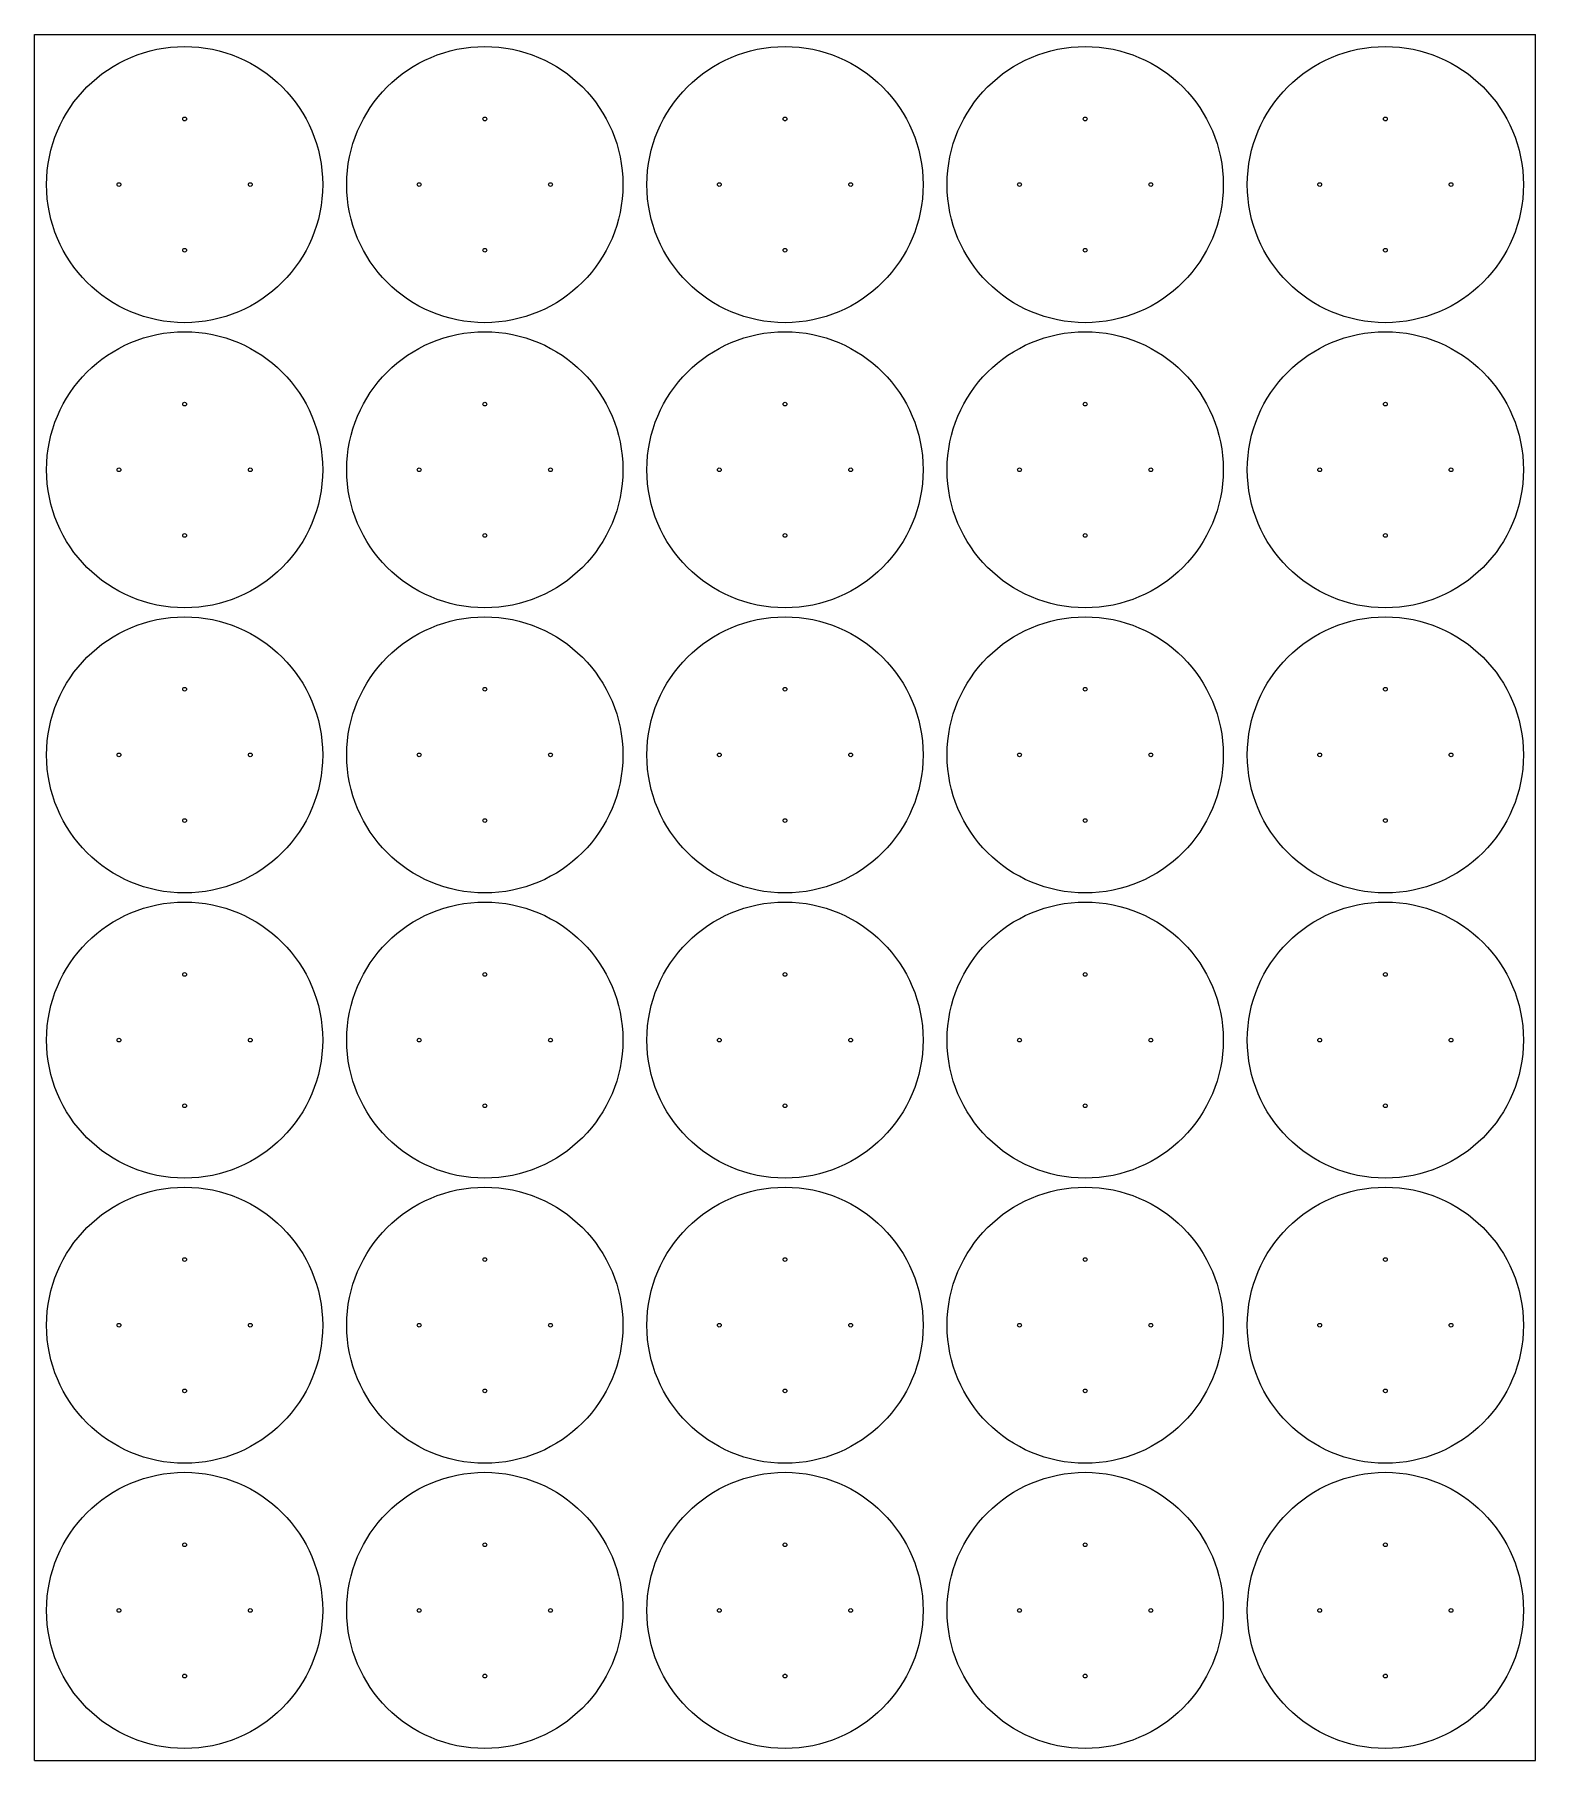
# Model space of a CAD drawing. Header units: millimetres. Extents: x -69 to 131, y 15 to 245.
import ezdxf

# ---------------------------------------------------------------- set-up
doc = ezdxf.new("R2010")
doc.units = ezdxf.units.MM
doc.layers.add('Cut014', color=7, linetype='CONTINUOUS')

msp = doc.modelspace()

# ---------------------------------------------------------------- linework, layer by layer
at = {"layer": 'Cut014'}
for p, q in [((-69, 15, 8), (-69, 245, 8)), ((-69, 245, 6), (-69, 245, 8)), ((-69, 15, 6), (-69, 245, 6)), ((-69, 15, 8), (-69, 245, 8)), ((-69, 245, 8), (131, 245, 8)), ((-69, 245, 6), (131, 245, 6)), ((-69, 245, 8), (131, 245, 8)), ((-69, 245, 6), (-69, 245, 8)), ((-69, 15, 6), (-69, 245, 6)), ((-69, 245, 6), (131, 245, 6)), ((131, 15, 8), (131, 245, 8)), ((131, 245, 6), (131, 245, 8)), ((131, 15, 6), (131, 245, 6)), ((131, 15, 8), (131, 245, 8)), ((131, 245, 6), (131, 245, 8)), ((131, 15, 6), (131, 245, 6)), ((-48.75, 233.75, 6), (-48.75, 233.75, 8)), ((-48.75, 233.75, 6), (-48.75, 233.75, 8)), ((-8.75, 233.75, 6), (-8.75, 233.75, 8)), ((-8.75, 233.75, 6), (-8.75, 233.75, 8)), ((31.25, 233.75, 6), (31.25, 233.75, 8)), ((31.25, 233.75, 6), (31.25, 233.75, 8)), ((71.25, 233.75, 6), (71.25, 233.75, 8)), ((71.25, 233.75, 6), (71.25, 233.75, 8)), ((111.25, 233.75, 6), (111.25, 233.75, 8)), ((111.25, 233.75, 6), (111.25, 233.75, 8)), ((-57.5, 225, 6), (-57.5, 225, 8)), ((-57.5, 225, 6), (-57.5, 225, 8)), ((-40, 225, 6), (-40, 225, 8)), ((-40, 225, 6), (-40, 225, 8)), ((-30.6, 225, 6), (-30.6, 225, 8)), ((-30.6, 225, 6), (-30.6, 225, 8)), ((-17.5, 225, 6), (-17.5, 225, 8)), ((-17.5, 225, 6), (-17.5, 225, 8)), ((0, 225, 6), (0, 225, 8)), ((0, 225, 6), (0, 225, 8)), ((9.4, 225, 6), (9.4, 225, 8)), ((9.4, 225, 6), (9.4, 225, 8)), ((22.5, 225, 6), (22.5, 225, 8)), ((22.5, 225, 6), (22.5, 225, 8)), ((40, 225, 6), (40, 225, 8)), ((40, 225, 6), (40, 225, 8)), ((49.4, 225, 6), (49.4, 225, 8)), ((49.4, 225, 6), (49.4, 225, 8)), ((62.5, 225, 6), (62.5, 225, 8)), ((62.5, 225, 6), (62.5, 225, 8)), ((80, 225, 6), (80, 225, 8)), ((80, 225, 6), (80, 225, 8)), ((89.4, 225, 6), (89.4, 225, 8)), ((89.4, 225, 6), (89.4, 225, 8)), ((102.5, 225, 6), (102.5, 225, 8)), ((102.5, 225, 6), (102.5, 225, 8)), ((120, 225, 6), (120, 225, 8)), ((120, 225, 6), (120, 225, 8)), ((129.4, 225, 6), (129.4, 225, 8)), ((129.4, 225, 6), (129.4, 225, 8)), ((-48.75, 216.25, 6), (-48.75, 216.25, 8)), ((-48.75, 216.25, 6), (-48.75, 216.25, 8)), ((-8.75, 216.25, 6), (-8.75, 216.25, 8)), ((-8.75, 216.25, 6), (-8.75, 216.25, 8)), ((31.25, 216.25, 6), (31.25, 216.25, 8)), ((31.25, 216.25, 6), (31.25, 216.25, 8)), ((71.25, 216.25, 6), (71.25, 216.25, 8)), ((71.25, 216.25, 6), (71.25, 216.25, 8)), ((111.25, 216.25, 6), (111.25, 216.25, 8)), ((111.25, 216.25, 6), (111.25, 216.25, 8)), ((-48.75, 195.75, 6), (-48.75, 195.75, 8)), ((-48.75, 195.75, 6), (-48.75, 195.75, 8)), ((-8.75, 195.75, 6), (-8.75, 195.75, 8)), ((-8.75, 195.75, 6), (-8.75, 195.75, 8)), ((31.25, 195.75, 6), (31.25, 195.75, 8)), ((31.25, 195.75, 6), (31.25, 195.75, 8)), ((71.25, 195.75, 6), (71.25, 195.75, 8)), ((71.25, 195.75, 6), (71.25, 195.75, 8)), ((111.25, 195.75, 6), (111.25, 195.75, 8)), ((111.25, 195.75, 6), (111.25, 195.75, 8)), ((-57.5, 187, 6), (-57.5, 187, 8)), ((-57.5, 187, 6), (-57.5, 187, 8)), ((-40, 187, 6), (-40, 187, 8)), ((-40, 187, 6), (-40, 187, 8)), ((-30.6, 187, 6), (-30.6, 187, 8)), ((-30.6, 187, 6), (-30.6, 187, 8)), ((-17.5, 187, 6), (-17.5, 187, 8)), ((-17.5, 187, 6), (-17.5, 187, 8)), ((0, 187, 6), (0, 187, 8)), ((0, 187, 6), (0, 187, 8)), ((9.4, 187, 6), (9.4, 187, 8)), ((9.4, 187, 6), (9.4, 187, 8)), ((22.5, 187, 6), (22.5, 187, 8)), ((22.5, 187, 6), (22.5, 187, 8)), ((40, 187, 6), (40, 187, 8)), ((40, 187, 6), (40, 187, 8)), ((49.4, 187, 6), (49.4, 187, 8)), ((49.4, 187, 6), (49.4, 187, 8)), ((62.5, 187, 6), (62.5, 187, 8)), ((62.5, 187, 6), (62.5, 187, 8)), ((80, 187, 6), (80, 187, 8)), ((80, 187, 6), (80, 187, 8)), ((89.4, 187, 6), (89.4, 187, 8)), ((89.4, 187, 6), (89.4, 187, 8)), ((102.5, 187, 6), (102.5, 187, 8)), ((102.5, 187, 6), (102.5, 187, 8)), ((120, 187, 6), (120, 187, 8)), ((120, 187, 6), (120, 187, 8)), ((129.4, 187, 6), (129.4, 187, 8)), ((129.4, 187, 6), (129.4, 187, 8)), ((-48.75, 178.25, 6), (-48.75, 178.25, 8)), ((-48.75, 178.25, 6), (-48.75, 178.25, 8)), ((-8.75, 178.25, 6), (-8.75, 178.25, 8)), ((-8.75, 178.25, 6), (-8.75, 178.25, 8)), ((31.25, 178.25, 6), (31.25, 178.25, 8)), ((31.25, 178.25, 6), (31.25, 178.25, 8)), ((71.25, 178.25, 6), (71.25, 178.25, 8)), ((71.25, 178.25, 6), (71.25, 178.25, 8)), ((111.25, 178.25, 6), (111.25, 178.25, 8)), ((111.25, 178.25, 6), (111.25, 178.25, 8)), ((-48.75, 157.75, 6), (-48.75, 157.75, 8)), ((-48.75, 157.75, 6), (-48.75, 157.75, 8)), ((-8.75, 157.75, 6), (-8.75, 157.75, 8)), ((-8.75, 157.75, 6), (-8.75, 157.75, 8)), ((31.25, 157.75, 6), (31.25, 157.75, 8)), ((31.25, 157.75, 6), (31.25, 157.75, 8)), ((71.25, 157.75, 6), (71.25, 157.75, 8)), ((71.25, 157.75, 6), (71.25, 157.75, 8)), ((111.25, 157.75, 6), (111.25, 157.75, 8)), ((111.25, 157.75, 6), (111.25, 157.75, 8)), ((-57.5, 149, 6), (-57.5, 149, 8)), ((-57.5, 149, 6), (-57.5, 149, 8)), ((-40, 149, 6), (-40, 149, 8)), ((-40, 149, 6), (-40, 149, 8)), ((-30.6, 149, 6), (-30.6, 149, 8)), ((-30.6, 149, 6), (-30.6, 149, 8)), ((-17.5, 149, 6), (-17.5, 149, 8)), ((-17.5, 149, 6), (-17.5, 149, 8)), ((0, 149, 6), (0, 149, 8)), ((0, 149, 6), (0, 149, 8)), ((9.4, 149, 6), (9.4, 149, 8)), ((9.4, 149, 6), (9.4, 149, 8)), ((22.5, 149, 6), (22.5, 149, 8)), ((22.5, 149, 6), (22.5, 149, 8)), ((40, 149, 6), (40, 149, 8)), ((40, 149, 6), (40, 149, 8)), ((49.4, 149, 6), (49.4, 149, 8)), ((49.4, 149, 6), (49.4, 149, 8)), ((62.5, 149, 6), (62.5, 149, 8)), ((62.5, 149, 6), (62.5, 149, 8)), ((80, 149, 6), (80, 149, 8)), ((80, 149, 6), (80, 149, 8)), ((89.4, 149, 6), (89.4, 149, 8)), ((89.4, 149, 6), (89.4, 149, 8)), ((102.5, 149, 6), (102.5, 149, 8)), ((102.5, 149, 6), (102.5, 149, 8)), ((120, 149, 6), (120, 149, 8)), ((120, 149, 6), (120, 149, 8)), ((129.4, 149, 6), (129.4, 149, 8)), ((129.4, 149, 6), (129.4, 149, 8)), ((-48.75, 140.25, 6), (-48.75, 140.25, 8)), ((-48.75, 140.25, 6), (-48.75, 140.25, 8)), ((-8.75, 140.25, 6), (-8.75, 140.25, 8)), ((-8.75, 140.25, 6), (-8.75, 140.25, 8)), ((31.25, 140.25, 6), (31.25, 140.25, 8)), ((31.25, 140.25, 6), (31.25, 140.25, 8)), ((71.25, 140.25, 6), (71.25, 140.25, 8)), ((71.25, 140.25, 6), (71.25, 140.25, 8)), ((111.25, 140.25, 6), (111.25, 140.25, 8)), ((111.25, 140.25, 6), (111.25, 140.25, 8)), ((-48.75, 119.75, 6), (-48.75, 119.75, 8)), ((-48.75, 119.75, 6), (-48.75, 119.75, 8)), ((-8.75, 119.75, 6), (-8.75, 119.75, 8)), ((-8.75, 119.75, 6), (-8.75, 119.75, 8)), ((31.25, 119.75, 6), (31.25, 119.75, 8)), ((31.25, 119.75, 6), (31.25, 119.75, 8)), ((71.25, 119.75, 6), (71.25, 119.75, 8)), ((71.25, 119.75, 6), (71.25, 119.75, 8)), ((111.25, 119.75, 6), (111.25, 119.75, 8)), ((111.25, 119.75, 6), (111.25, 119.75, 8)), ((-57.5, 111, 6), (-57.5, 111, 8)), ((-57.5, 111, 6), (-57.5, 111, 8)), ((-40, 111, 6), (-40, 111, 8)), ((-40, 111, 6), (-40, 111, 8)), ((-30.6, 111, 6), (-30.6, 111, 8)), ((-30.6, 111, 6), (-30.6, 111, 8)), ((-17.5, 111, 6), (-17.5, 111, 8)), ((-17.5, 111, 6), (-17.5, 111, 8)), ((0, 111, 6), (0, 111, 8)), ((0, 111, 6), (0, 111, 8)), ((9.4, 111, 6), (9.4, 111, 8)), ((9.4, 111, 6), (9.4, 111, 8)), ((22.5, 111, 6), (22.5, 111, 8)), ((22.5, 111, 6), (22.5, 111, 8)), ((40, 111, 6), (40, 111, 8)), ((40, 111, 6), (40, 111, 8)), ((49.4, 111, 6), (49.4, 111, 8)), ((49.4, 111, 6), (49.4, 111, 8)), ((62.5, 111, 6), (62.5, 111, 8)), ((62.5, 111, 6), (62.5, 111, 8)), ((80, 111, 6), (80, 111, 8)), ((80, 111, 6), (80, 111, 8)), ((89.4, 111, 6), (89.4, 111, 8)), ((89.4, 111, 6), (89.4, 111, 8)), ((102.5, 111, 6), (102.5, 111, 8)), ((102.5, 111, 6), (102.5, 111, 8)), ((120, 111, 6), (120, 111, 8)), ((120, 111, 6), (120, 111, 8)), ((129.4, 111, 6), (129.4, 111, 8)), ((129.4, 111, 6), (129.4, 111, 8)), ((-48.75, 102.25, 6), (-48.75, 102.25, 8)), ((-48.75, 102.25, 6), (-48.75, 102.25, 8)), ((-8.75, 102.25, 6), (-8.75, 102.25, 8)), ((-8.75, 102.25, 6), (-8.75, 102.25, 8)), ((31.25, 102.25, 6), (31.25, 102.25, 8)), ((31.25, 102.25, 6), (31.25, 102.25, 8)), ((71.25, 102.25, 6), (71.25, 102.25, 8)), ((71.25, 102.25, 6), (71.25, 102.25, 8)), ((111.25, 102.25, 6), (111.25, 102.25, 8)), ((111.25, 102.25, 6), (111.25, 102.25, 8)), ((-48.75, 81.75, 6), (-48.75, 81.75, 8)), ((-48.75, 81.75, 6), (-48.75, 81.75, 8)), ((-8.75, 81.75, 6), (-8.75, 81.75, 8)), ((-8.75, 81.75, 6), (-8.75, 81.75, 8)), ((31.25, 81.75, 6), (31.25, 81.75, 8)), ((31.25, 81.75, 6), (31.25, 81.75, 8)), ((71.25, 81.75, 6), (71.25, 81.75, 8)), ((71.25, 81.75, 6), (71.25, 81.75, 8)), ((111.25, 81.75, 6), (111.25, 81.75, 8)), ((111.25, 81.75, 6), (111.25, 81.75, 8)), ((-57.5, 73, 6), (-57.5, 73, 8)), ((-57.5, 73, 6), (-57.5, 73, 8)), ((-40, 73, 6), (-40, 73, 8)), ((-40, 73, 6), (-40, 73, 8)), ((-30.6, 73, 6), (-30.6, 73, 8)), ((-30.6, 73, 6), (-30.6, 73, 8)), ((-17.5, 73, 6), (-17.5, 73, 8)), ((-17.5, 73, 6), (-17.5, 73, 8)), ((0, 73, 6), (0, 73, 8)), ((0, 73, 6), (0, 73, 8)), ((9.4, 73, 6), (9.4, 73, 8)), ((9.4, 73, 6), (9.4, 73, 8)), ((22.5, 73, 6), (22.5, 73, 8)), ((22.5, 73, 6), (22.5, 73, 8)), ((40, 73, 6), (40, 73, 8)), ((40, 73, 6), (40, 73, 8)), ((49.4, 73, 6), (49.4, 73, 8)), ((49.4, 73, 6), (49.4, 73, 8)), ((62.5, 73, 6), (62.5, 73, 8)), ((62.5, 73, 6), (62.5, 73, 8)), ((80, 73, 6), (80, 73, 8)), ((80, 73, 6), (80, 73, 8)), ((89.4, 73, 6), (89.4, 73, 8)), ((89.4, 73, 6), (89.4, 73, 8)), ((102.5, 73, 6), (102.5, 73, 8)), ((102.5, 73, 6), (102.5, 73, 8)), ((120, 73, 6), (120, 73, 8)), ((120, 73, 6), (120, 73, 8)), ((129.4, 73, 6), (129.4, 73, 8)), ((129.4, 73, 6), (129.4, 73, 8)), ((-48.75, 64.25, 6), (-48.75, 64.25, 8)), ((-48.75, 64.25, 6), (-48.75, 64.25, 8)), ((-8.75, 64.25, 6), (-8.75, 64.25, 8)), ((-8.75, 64.25, 6), (-8.75, 64.25, 8)), ((31.25, 64.25, 6), (31.25, 64.25, 8)), ((31.25, 64.25, 6), (31.25, 64.25, 8)), ((71.25, 64.25, 6), (71.25, 64.25, 8)), ((71.25, 64.25, 6), (71.25, 64.25, 8)), ((111.25, 64.25, 6), (111.25, 64.25, 8)), ((111.25, 64.25, 6), (111.25, 64.25, 8)), ((-48.75, 43.75, 6), (-48.75, 43.75, 8)), ((-48.75, 43.75, 6), (-48.75, 43.75, 8)), ((-8.75, 43.75, 6), (-8.75, 43.75, 8)), ((-8.75, 43.75, 6), (-8.75, 43.75, 8)), ((31.25, 43.75, 6), (31.25, 43.75, 8)), ((31.25, 43.75, 6), (31.25, 43.75, 8)), ((71.25, 43.75, 6), (71.25, 43.75, 8)), ((71.25, 43.75, 6), (71.25, 43.75, 8)), ((111.25, 43.75, 6), (111.25, 43.75, 8)), ((111.25, 43.75, 6), (111.25, 43.75, 8)), ((-57.5, 35, 6), (-57.5, 35, 8)), ((-57.5, 35, 6), (-57.5, 35, 8)), ((-40, 35, 6), (-40, 35, 8)), ((-40, 35, 6), (-40, 35, 8)), ((-30.6, 35, 6), (-30.6, 35, 8)), ((-30.6, 35, 6), (-30.6, 35, 8)), ((-17.5, 35, 6), (-17.5, 35, 8)), ((-17.5, 35, 6), (-17.5, 35, 8)), ((0, 35, 6), (0, 35, 8)), ((0, 35, 6), (0, 35, 8)), ((9.4, 35, 6), (9.4, 35, 8)), ((9.4, 35, 6), (9.4, 35, 8)), ((22.5, 35, 6), (22.5, 35, 8)), ((22.5, 35, 6), (22.5, 35, 8)), ((40, 35, 6), (40, 35, 8)), ((40, 35, 6), (40, 35, 8)), ((49.4, 35, 6), (49.4, 35, 8)), ((49.4, 35, 6), (49.4, 35, 8)), ((62.5, 35, 6), (62.5, 35, 8)), ((62.5, 35, 6), (62.5, 35, 8)), ((80, 35, 6), (80, 35, 8)), ((80, 35, 6), (80, 35, 8)), ((89.4, 35, 6), (89.4, 35, 8)), ((89.4, 35, 6), (89.4, 35, 8)), ((102.5, 35, 6), (102.5, 35, 8)), ((102.5, 35, 6), (102.5, 35, 8)), ((120, 35, 6), (120, 35, 8)), ((120, 35, 6), (120, 35, 8)), ((129.4, 35, 6), (129.4, 35, 8)), ((129.4, 35, 6), (129.4, 35, 8)), ((-48.75, 26.25, 6), (-48.75, 26.25, 8)), ((-48.75, 26.25, 6), (-48.75, 26.25, 8)), ((-8.75, 26.25, 6), (-8.75, 26.25, 8)), ((-8.75, 26.25, 6), (-8.75, 26.25, 8)), ((31.25, 26.25, 6), (31.25, 26.25, 8)), ((31.25, 26.25, 6), (31.25, 26.25, 8)), ((71.25, 26.25, 6), (71.25, 26.25, 8)), ((71.25, 26.25, 6), (71.25, 26.25, 8)), ((111.25, 26.25, 6), (111.25, 26.25, 8)), ((111.25, 26.25, 6), (111.25, 26.25, 8)), ((-69, 15, 6), (-69, 15, 8)), ((-69, 15, 6), (131, 15, 6)), ((-69, 15, 8), (131, 15, 8)), ((-69, 15, 6), (-69, 15, 8)), ((-69, 15, 8), (131, 15, 8)), ((-69, 15, 6), (131, 15, 6)), ((131, 15, 6), (131, 15, 8)), ((131, 15, 6), (131, 15, 8))]:
    msp.add_line(p, q, dxfattribs=at)
for centre, radius in [((-49, 225, 8), 18.4), ((-49, 225, 6), 18.4), ((-49, 225, 6), 18.4), ((-49, 225, 8), 18.4), ((-9, 225, 8), 18.4), ((-9, 225, 6), 18.4), ((-9, 225, 6), 18.4), ((-9, 225, 8), 18.4), ((31, 225, 8), 18.4), ((31, 225, 6), 18.4), ((31, 225, 6), 18.4), ((31, 225, 8), 18.4), ((71, 225, 8), 18.4), ((71, 225, 6), 18.4), ((71, 225, 6), 18.4), ((71, 225, 8), 18.4), ((111, 225, 8), 18.4), ((111, 225, 6), 18.4), ((111, 225, 6), 18.4), ((111, 225, 8), 18.4), ((-49, 233.75, 8), 0.25), ((-49, 233.75, 6), 0.25), ((-49, 233.75, 8), 0.25), ((-49, 233.75, 6), 0.25), ((-9, 233.75, 8), 0.25), ((-9, 233.75, 6), 0.25), ((-9, 233.75, 8), 0.25), ((-9, 233.75, 6), 0.25), ((31, 233.75, 8), 0.25), ((31, 233.75, 6), 0.25), ((31, 233.75, 8), 0.25), ((31, 233.75, 6), 0.25), ((71, 233.75, 8), 0.25), ((71, 233.75, 6), 0.25), ((71, 233.75, 8), 0.25), ((71, 233.75, 6), 0.25), ((111, 233.75, 8), 0.25), ((111, 233.75, 6), 0.25), ((111, 233.75, 8), 0.25), ((111, 233.75, 6), 0.25), ((-57.75, 225, 8), 0.25), ((-57.75, 225, 6), 0.25), ((-57.75, 225, 8), 0.25), ((-57.75, 225, 6), 0.25), ((-40.25, 225, 8), 0.25), ((-40.25, 225, 6), 0.25), ((-40.25, 225, 8), 0.25), ((-40.25, 225, 6), 0.25), ((-17.75, 225, 8), 0.25), ((-17.75, 225, 6), 0.25), ((-17.75, 225, 8), 0.25), ((-17.75, 225, 6), 0.25), ((-0.25, 225, 8), 0.25), ((-0.25, 225, 6), 0.25), ((-0.25, 225, 8), 0.25), ((-0.25, 225, 6), 0.25), ((22.25, 225, 8), 0.25), ((22.25, 225, 6), 0.25), ((22.25, 225, 8), 0.25), ((22.25, 225, 6), 0.25), ((39.75, 225, 8), 0.25), ((39.75, 225, 6), 0.25), ((39.75, 225, 8), 0.25), ((39.75, 225, 6), 0.25), ((62.25, 225, 8), 0.25), ((62.25, 225, 6), 0.25), ((62.25, 225, 8), 0.25), ((62.25, 225, 6), 0.25), ((79.75, 225, 8), 0.25), ((79.75, 225, 6), 0.25), ((79.75, 225, 8), 0.25), ((79.75, 225, 6), 0.25), ((102.25, 225, 8), 0.25), ((102.25, 225, 6), 0.25), ((102.25, 225, 8), 0.25), ((102.25, 225, 6), 0.25), ((119.75, 225, 8), 0.25), ((119.75, 225, 6), 0.25), ((119.75, 225, 8), 0.25), ((119.75, 225, 6), 0.25), ((-49, 216.25, 8), 0.25), ((-49, 216.25, 6), 0.25), ((-49, 216.25, 8), 0.25), ((-49, 216.25, 6), 0.25), ((-9, 216.25, 8), 0.25), ((-9, 216.25, 6), 0.25), ((-9, 216.25, 8), 0.25), ((-9, 216.25, 6), 0.25), ((31, 216.25, 8), 0.25), ((31, 216.25, 6), 0.25), ((31, 216.25, 8), 0.25), ((31, 216.25, 6), 0.25), ((71, 216.25, 8), 0.25), ((71, 216.25, 6), 0.25), ((71, 216.25, 8), 0.25), ((71, 216.25, 6), 0.25), ((111, 216.25, 8), 0.25), ((111, 216.25, 6), 0.25), ((111, 216.25, 8), 0.25), ((111, 216.25, 6), 0.25), ((-49, 187, 8), 18.4), ((-49, 187, 6), 18.4), ((-49, 187, 6), 18.4), ((-49, 187, 8), 18.4), ((-9, 187, 8), 18.4), ((-9, 187, 6), 18.4), ((-9, 187, 6), 18.4), ((-9, 187, 8), 18.4), ((31, 187, 8), 18.4), ((31, 187, 6), 18.4), ((31, 187, 6), 18.4), ((31, 187, 8), 18.4), ((71, 187, 8), 18.4), ((71, 187, 6), 18.4), ((71, 187, 6), 18.4), ((71, 187, 8), 18.4), ((111, 187, 8), 18.4), ((111, 187, 6), 18.4), ((111, 187, 6), 18.4), ((111, 187, 8), 18.4), ((-49, 195.75, 8), 0.25), ((-49, 195.75, 6), 0.25), ((-49, 195.75, 8), 0.25), ((-49, 195.75, 6), 0.25), ((-9, 195.75, 8), 0.25), ((-9, 195.75, 6), 0.25), ((-9, 195.75, 8), 0.25), ((-9, 195.75, 6), 0.25), ((31, 195.75, 8), 0.25), ((31, 195.75, 6), 0.25), ((31, 195.75, 8), 0.25), ((31, 195.75, 6), 0.25), ((71, 195.75, 8), 0.25), ((71, 195.75, 6), 0.25), ((71, 195.75, 8), 0.25), ((71, 195.75, 6), 0.25), ((111, 195.75, 8), 0.25), ((111, 195.75, 6), 0.25), ((111, 195.75, 8), 0.25), ((111, 195.75, 6), 0.25), ((-57.75, 187, 8), 0.25), ((-57.75, 187, 6), 0.25), ((-57.75, 187, 8), 0.25), ((-57.75, 187, 6), 0.25), ((-40.25, 187, 8), 0.25), ((-40.25, 187, 6), 0.25), ((-40.25, 187, 8), 0.25), ((-40.25, 187, 6), 0.25), ((-17.75, 187, 8), 0.25), ((-17.75, 187, 6), 0.25), ((-17.75, 187, 8), 0.25), ((-17.75, 187, 6), 0.25), ((-0.25, 187, 8), 0.25), ((-0.25, 187, 6), 0.25), ((-0.25, 187, 8), 0.25), ((-0.25, 187, 6), 0.25), ((22.25, 187, 8), 0.25), ((22.25, 187, 6), 0.25), ((22.25, 187, 8), 0.25), ((22.25, 187, 6), 0.25), ((39.75, 187, 8), 0.25), ((39.75, 187, 6), 0.25), ((39.75, 187, 8), 0.25), ((39.75, 187, 6), 0.25), ((62.25, 187, 8), 0.25), ((62.25, 187, 6), 0.25), ((62.25, 187, 8), 0.25), ((62.25, 187, 6), 0.25), ((79.75, 187, 8), 0.25), ((79.75, 187, 6), 0.25), ((79.75, 187, 8), 0.25), ((79.75, 187, 6), 0.25), ((102.25, 187, 8), 0.25), ((102.25, 187, 6), 0.25), ((102.25, 187, 8), 0.25), ((102.25, 187, 6), 0.25), ((119.75, 187, 8), 0.25), ((119.75, 187, 6), 0.25), ((119.75, 187, 8), 0.25), ((119.75, 187, 6), 0.25), ((-49, 178.25, 8), 0.25), ((-49, 178.25, 6), 0.25), ((-49, 178.25, 8), 0.25), ((-49, 178.25, 6), 0.25), ((-9, 178.25, 8), 0.25), ((-9, 178.25, 6), 0.25), ((-9, 178.25, 8), 0.25), ((-9, 178.25, 6), 0.25), ((31, 178.25, 8), 0.25), ((31, 178.25, 6), 0.25), ((31, 178.25, 8), 0.25), ((31, 178.25, 6), 0.25), ((71, 178.25, 8), 0.25), ((71, 178.25, 6), 0.25), ((71, 178.25, 8), 0.25), ((71, 178.25, 6), 0.25), ((111, 178.25, 8), 0.25), ((111, 178.25, 6), 0.25), ((111, 178.25, 8), 0.25), ((111, 178.25, 6), 0.25), ((-49, 149, 8), 18.4), ((-49, 149, 6), 18.4), ((-49, 149, 6), 18.4), ((-49, 149, 8), 18.4), ((-9, 149, 8), 18.4), ((-9, 149, 6), 18.4), ((-9, 149, 6), 18.4), ((-9, 149, 8), 18.4), ((31, 149, 8), 18.4), ((31, 149, 6), 18.4), ((31, 149, 6), 18.4), ((31, 149, 8), 18.4), ((71, 149, 8), 18.4), ((71, 149, 6), 18.4), ((71, 149, 6), 18.4), ((71, 149, 8), 18.4), ((111, 149, 8), 18.4), ((111, 149, 6), 18.4), ((111, 149, 6), 18.4), ((111, 149, 8), 18.4), ((-49, 157.75, 8), 0.25), ((-49, 157.75, 6), 0.25), ((-49, 157.75, 8), 0.25), ((-49, 157.75, 6), 0.25), ((-9, 157.75, 8), 0.25), ((-9, 157.75, 6), 0.25), ((-9, 157.75, 8), 0.25), ((-9, 157.75, 6), 0.25), ((31, 157.75, 8), 0.25), ((31, 157.75, 6), 0.25), ((31, 157.75, 8), 0.25), ((31, 157.75, 6), 0.25), ((71, 157.75, 8), 0.25), ((71, 157.75, 6), 0.25), ((71, 157.75, 8), 0.25), ((71, 157.75, 6), 0.25), ((111, 157.75, 8), 0.25), ((111, 157.75, 6), 0.25), ((111, 157.75, 8), 0.25), ((111, 157.75, 6), 0.25), ((-57.75, 149, 8), 0.25), ((-57.75, 149, 6), 0.25), ((-57.75, 149, 8), 0.25), ((-57.75, 149, 6), 0.25), ((-40.25, 149, 8), 0.25), ((-40.25, 149, 6), 0.25), ((-40.25, 149, 8), 0.25), ((-40.25, 149, 6), 0.25), ((-17.75, 149, 8), 0.25), ((-17.75, 149, 6), 0.25), ((-17.75, 149, 8), 0.25), ((-17.75, 149, 6), 0.25), ((-0.25, 149, 8), 0.25), ((-0.25, 149, 6), 0.25), ((-0.25, 149, 8), 0.25), ((-0.25, 149, 6), 0.25), ((22.25, 149, 8), 0.25), ((22.25, 149, 6), 0.25), ((22.25, 149, 8), 0.25), ((22.25, 149, 6), 0.25), ((39.75, 149, 8), 0.25), ((39.75, 149, 6), 0.25), ((39.75, 149, 8), 0.25), ((39.75, 149, 6), 0.25), ((62.25, 149, 8), 0.25), ((62.25, 149, 6), 0.25), ((62.25, 149, 8), 0.25), ((62.25, 149, 6), 0.25), ((79.75, 149, 8), 0.25), ((79.75, 149, 6), 0.25), ((79.75, 149, 8), 0.25), ((79.75, 149, 6), 0.25), ((102.25, 149, 8), 0.25), ((102.25, 149, 6), 0.25), ((102.25, 149, 8), 0.25), ((102.25, 149, 6), 0.25), ((119.75, 149, 8), 0.25), ((119.75, 149, 6), 0.25), ((119.75, 149, 8), 0.25), ((119.75, 149, 6), 0.25), ((-49, 140.25, 8), 0.25), ((-49, 140.25, 6), 0.25), ((-49, 140.25, 8), 0.25), ((-49, 140.25, 6), 0.25), ((-9, 140.25, 8), 0.25), ((-9, 140.25, 6), 0.25), ((-9, 140.25, 8), 0.25), ((-9, 140.25, 6), 0.25), ((31, 140.25, 8), 0.25), ((31, 140.25, 6), 0.25), ((31, 140.25, 8), 0.25), ((31, 140.25, 6), 0.25), ((71, 140.25, 8), 0.25), ((71, 140.25, 6), 0.25), ((71, 140.25, 8), 0.25), ((71, 140.25, 6), 0.25), ((111, 140.25, 8), 0.25), ((111, 140.25, 6), 0.25), ((111, 140.25, 8), 0.25), ((111, 140.25, 6), 0.25), ((-49, 111, 8), 18.4), ((-49, 111, 6), 18.4), ((-49, 111, 6), 18.4), ((-49, 111, 8), 18.4), ((-9, 111, 8), 18.4), ((-9, 111, 6), 18.4), ((-9, 111, 6), 18.4), ((-9, 111, 8), 18.4), ((31, 111, 8), 18.4), ((31, 111, 6), 18.4), ((31, 111, 6), 18.4), ((31, 111, 8), 18.4), ((71, 111, 8), 18.4), ((71, 111, 6), 18.4), ((71, 111, 6), 18.4), ((71, 111, 8), 18.4), ((111, 111, 8), 18.4), ((111, 111, 6), 18.4), ((111, 111, 6), 18.4), ((111, 111, 8), 18.4), ((-49, 119.75, 8), 0.25), ((-49, 119.75, 6), 0.25), ((-49, 119.75, 8), 0.25), ((-49, 119.75, 6), 0.25), ((-9, 119.75, 8), 0.25), ((-9, 119.75, 6), 0.25), ((-9, 119.75, 8), 0.25), ((-9, 119.75, 6), 0.25), ((31, 119.75, 8), 0.25), ((31, 119.75, 6), 0.25), ((31, 119.75, 8), 0.25), ((31, 119.75, 6), 0.25), ((71, 119.75, 8), 0.25), ((71, 119.75, 6), 0.25), ((71, 119.75, 8), 0.25), ((71, 119.75, 6), 0.25), ((111, 119.75, 8), 0.25), ((111, 119.75, 6), 0.25), ((111, 119.75, 8), 0.25), ((111, 119.75, 6), 0.25), ((-57.75, 111, 8), 0.25), ((-57.75, 111, 6), 0.25), ((-57.75, 111, 8), 0.25), ((-57.75, 111, 6), 0.25), ((-40.25, 111, 8), 0.25), ((-40.25, 111, 6), 0.25), ((-40.25, 111, 8), 0.25), ((-40.25, 111, 6), 0.25), ((-17.75, 111, 8), 0.25), ((-17.75, 111, 6), 0.25), ((-17.75, 111, 8), 0.25), ((-17.75, 111, 6), 0.25), ((-0.25, 111, 8), 0.25), ((-0.25, 111, 6), 0.25), ((-0.25, 111, 8), 0.25), ((-0.25, 111, 6), 0.25), ((22.25, 111, 8), 0.25), ((22.25, 111, 6), 0.25), ((22.25, 111, 8), 0.25), ((22.25, 111, 6), 0.25), ((39.75, 111, 8), 0.25), ((39.75, 111, 6), 0.25), ((39.75, 111, 8), 0.25), ((39.75, 111, 6), 0.25), ((62.25, 111, 8), 0.25), ((62.25, 111, 6), 0.25), ((62.25, 111, 8), 0.25), ((62.25, 111, 6), 0.25), ((79.75, 111, 8), 0.25), ((79.75, 111, 6), 0.25), ((79.75, 111, 8), 0.25), ((79.75, 111, 6), 0.25), ((102.25, 111, 8), 0.25), ((102.25, 111, 6), 0.25), ((102.25, 111, 8), 0.25), ((102.25, 111, 6), 0.25), ((119.75, 111, 8), 0.25), ((119.75, 111, 6), 0.25), ((119.75, 111, 8), 0.25), ((119.75, 111, 6), 0.25), ((-49, 102.25, 8), 0.25), ((-49, 102.25, 6), 0.25), ((-49, 102.25, 8), 0.25), ((-49, 102.25, 6), 0.25), ((-9, 102.25, 8), 0.25), ((-9, 102.25, 6), 0.25), ((-9, 102.25, 8), 0.25), ((-9, 102.25, 6), 0.25), ((31, 102.25, 8), 0.25), ((31, 102.25, 6), 0.25), ((31, 102.25, 8), 0.25), ((31, 102.25, 6), 0.25), ((71, 102.25, 8), 0.25), ((71, 102.25, 6), 0.25), ((71, 102.25, 8), 0.25), ((71, 102.25, 6), 0.25), ((111, 102.25, 8), 0.25), ((111, 102.25, 6), 0.25), ((111, 102.25, 8), 0.25), ((111, 102.25, 6), 0.25), ((-49, 73, 8), 18.4), ((-49, 73, 6), 18.4), ((-49, 73, 6), 18.4), ((-49, 73, 8), 18.4), ((-9, 73, 8), 18.4), ((-9, 73, 6), 18.4), ((-9, 73, 6), 18.4), ((-9, 73, 8), 18.4), ((31, 73, 8), 18.4), ((31, 73, 6), 18.4), ((31, 73, 6), 18.4), ((31, 73, 8), 18.4), ((71, 73, 8), 18.4), ((71, 73, 6), 18.4), ((71, 73, 6), 18.4), ((71, 73, 8), 18.4), ((111, 73, 8), 18.4), ((111, 73, 6), 18.4), ((111, 73, 6), 18.4), ((111, 73, 8), 18.4), ((-49, 81.75, 8), 0.25), ((-49, 81.75, 6), 0.25), ((-49, 81.75, 8), 0.25), ((-49, 81.75, 6), 0.25), ((-9, 81.75, 8), 0.25), ((-9, 81.75, 6), 0.25), ((-9, 81.75, 8), 0.25), ((-9, 81.75, 6), 0.25), ((31, 81.75, 8), 0.25), ((31, 81.75, 6), 0.25), ((31, 81.75, 8), 0.25), ((31, 81.75, 6), 0.25), ((71, 81.75, 8), 0.25), ((71, 81.75, 6), 0.25), ((71, 81.75, 8), 0.25), ((71, 81.75, 6), 0.25), ((111, 81.75, 8), 0.25), ((111, 81.75, 6), 0.25), ((111, 81.75, 8), 0.25), ((111, 81.75, 6), 0.25), ((-57.75, 73, 8), 0.25), ((-57.75, 73, 6), 0.25), ((-57.75, 73, 8), 0.25), ((-57.75, 73, 6), 0.25), ((-40.25, 73, 8), 0.25), ((-40.25, 73, 6), 0.25), ((-40.25, 73, 8), 0.25), ((-40.25, 73, 6), 0.25), ((-17.75, 73, 8), 0.25), ((-17.75, 73, 6), 0.25), ((-17.75, 73, 8), 0.25), ((-17.75, 73, 6), 0.25), ((-0.25, 73, 8), 0.25), ((-0.25, 73, 6), 0.25), ((-0.25, 73, 8), 0.25), ((-0.25, 73, 6), 0.25), ((22.25, 73, 8), 0.25), ((22.25, 73, 6), 0.25), ((22.25, 73, 8), 0.25), ((22.25, 73, 6), 0.25), ((39.75, 73, 8), 0.25), ((39.75, 73, 6), 0.25), ((39.75, 73, 8), 0.25), ((39.75, 73, 6), 0.25), ((62.25, 73, 8), 0.25), ((62.25, 73, 6), 0.25), ((62.25, 73, 8), 0.25), ((62.25, 73, 6), 0.25), ((79.75, 73, 8), 0.25), ((79.75, 73, 6), 0.25), ((79.75, 73, 8), 0.25), ((79.75, 73, 6), 0.25), ((102.25, 73, 8), 0.25), ((102.25, 73, 6), 0.25), ((102.25, 73, 8), 0.25), ((102.25, 73, 6), 0.25), ((119.75, 73, 8), 0.25), ((119.75, 73, 6), 0.25), ((119.75, 73, 8), 0.25), ((119.75, 73, 6), 0.25), ((-49, 64.25, 8), 0.25), ((-49, 64.25, 6), 0.25), ((-49, 64.25, 8), 0.25), ((-49, 64.25, 6), 0.25), ((-9, 64.25, 8), 0.25), ((-9, 64.25, 6), 0.25), ((-9, 64.25, 8), 0.25), ((-9, 64.25, 6), 0.25), ((31, 64.25, 8), 0.25), ((31, 64.25, 6), 0.25), ((31, 64.25, 8), 0.25), ((31, 64.25, 6), 0.25), ((71, 64.25, 8), 0.25), ((71, 64.25, 6), 0.25), ((71, 64.25, 8), 0.25), ((71, 64.25, 6), 0.25), ((111, 64.25, 8), 0.25), ((111, 64.25, 6), 0.25), ((111, 64.25, 8), 0.25), ((111, 64.25, 6), 0.25), ((-49, 35, 8), 18.4), ((-49, 35, 6), 18.4), ((-49, 35, 6), 18.4), ((-49, 35, 8), 18.4), ((-9, 35, 8), 18.4), ((-9, 35, 6), 18.4), ((-9, 35, 6), 18.4), ((-9, 35, 8), 18.4), ((31, 35, 8), 18.4), ((31, 35, 6), 18.4), ((31, 35, 6), 18.4), ((31, 35, 8), 18.4), ((71, 35, 8), 18.4), ((71, 35, 6), 18.4), ((71, 35, 6), 18.4), ((71, 35, 8), 18.4), ((111, 35, 8), 18.4), ((111, 35, 6), 18.4), ((111, 35, 6), 18.4), ((111, 35, 8), 18.4), ((-49, 43.75, 8), 0.25), ((-49, 43.75, 6), 0.25), ((-49, 43.75, 8), 0.25), ((-49, 43.75, 6), 0.25), ((-9, 43.75, 8), 0.25), ((-9, 43.75, 6), 0.25), ((-9, 43.75, 8), 0.25), ((-9, 43.75, 6), 0.25), ((31, 43.75, 8), 0.25), ((31, 43.75, 6), 0.25), ((31, 43.75, 8), 0.25), ((31, 43.75, 6), 0.25), ((71, 43.75, 8), 0.25), ((71, 43.75, 6), 0.25), ((71, 43.75, 8), 0.25), ((71, 43.75, 6), 0.25), ((111, 43.75, 8), 0.25), ((111, 43.75, 6), 0.25), ((111, 43.75, 8), 0.25), ((111, 43.75, 6), 0.25), ((-57.75, 35, 8), 0.25), ((-57.75, 35, 6), 0.25), ((-57.75, 35, 8), 0.25), ((-57.75, 35, 6), 0.25), ((-40.25, 35, 8), 0.25), ((-40.25, 35, 6), 0.25), ((-40.25, 35, 8), 0.25), ((-40.25, 35, 6), 0.25), ((-17.75, 35, 8), 0.25), ((-17.75, 35, 6), 0.25), ((-17.75, 35, 8), 0.25), ((-17.75, 35, 6), 0.25), ((-0.25, 35, 8), 0.25), ((-0.25, 35, 6), 0.25), ((-0.25, 35, 8), 0.25), ((-0.25, 35, 6), 0.25), ((22.25, 35, 8), 0.25), ((22.25, 35, 6), 0.25), ((22.25, 35, 8), 0.25), ((22.25, 35, 6), 0.25), ((39.75, 35, 8), 0.25), ((39.75, 35, 6), 0.25), ((39.75, 35, 8), 0.25), ((39.75, 35, 6), 0.25), ((62.25, 35, 8), 0.25), ((62.25, 35, 6), 0.25), ((62.25, 35, 8), 0.25), ((62.25, 35, 6), 0.25), ((79.75, 35, 8), 0.25), ((79.75, 35, 6), 0.25), ((79.75, 35, 8), 0.25), ((79.75, 35, 6), 0.25), ((102.25, 35, 8), 0.25), ((102.25, 35, 6), 0.25), ((102.25, 35, 8), 0.25), ((102.25, 35, 6), 0.25), ((119.75, 35, 8), 0.25), ((119.75, 35, 6), 0.25), ((119.75, 35, 8), 0.25), ((119.75, 35, 6), 0.25), ((-49, 26.25, 8), 0.25), ((-49, 26.25, 6), 0.25), ((-49, 26.25, 8), 0.25), ((-49, 26.25, 6), 0.25), ((-9, 26.25, 8), 0.25), ((-9, 26.25, 6), 0.25), ((-9, 26.25, 8), 0.25), ((-9, 26.25, 6), 0.25), ((31, 26.25, 8), 0.25), ((31, 26.25, 6), 0.25), ((31, 26.25, 8), 0.25), ((31, 26.25, 6), 0.25), ((71, 26.25, 8), 0.25), ((71, 26.25, 6), 0.25), ((71, 26.25, 8), 0.25), ((71, 26.25, 6), 0.25), ((111, 26.25, 8), 0.25), ((111, 26.25, 6), 0.25), ((111, 26.25, 8), 0.25), ((111, 26.25, 6), 0.25)]:
    msp.add_circle(centre, radius, dxfattribs=at)

doc.saveas('drawing.dxf')
